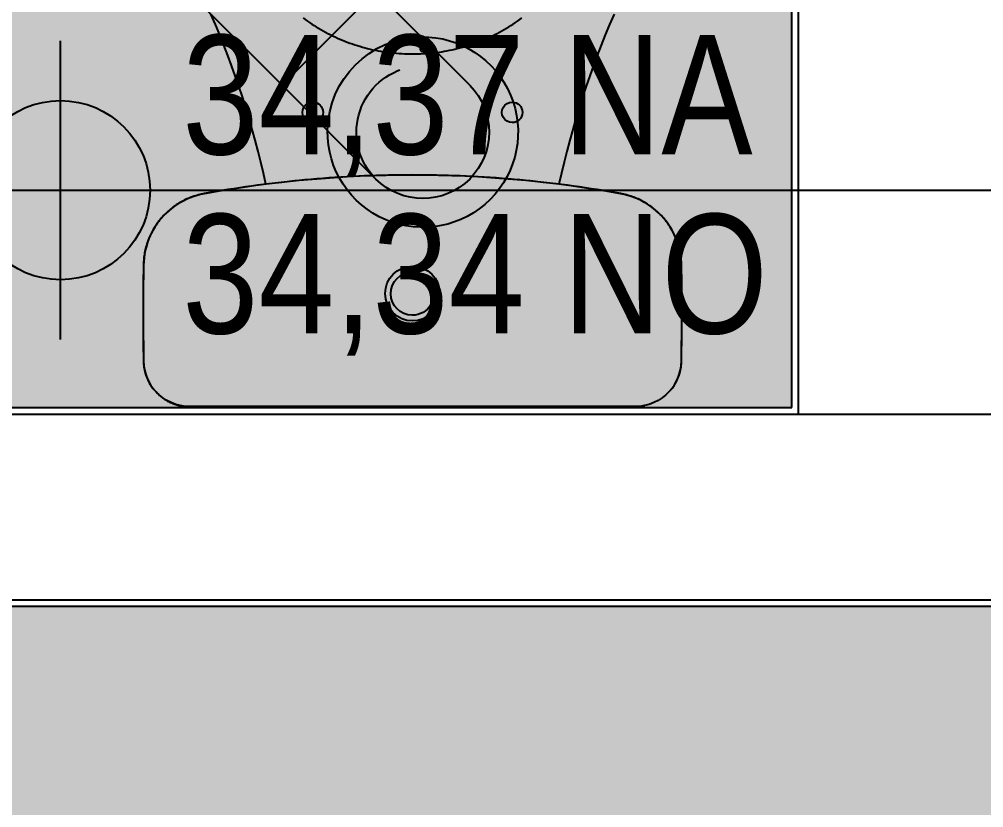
# Model space of a CAD drawing. Header units: metres. Extents: x -41 to 570, y -54 to 184.
# Drawn here: x -8.488 to -7.762, y -2.607 to -2.012 of the extents above; entities that cross this region are included whole.
import ezdxf

# ---------------------------------------------------------------- set-up
doc = ezdxf.new("R2010")
doc.units = ezdxf.units.M
for name, pattern in [('DASHEDX2', [1.5, 1, -0.5]), ('PUC$0$DASHEDX2', [1.5, 1, -0.5]), ('PUC$0$HIDDEN2', [0.1875, 0.125, -0.0625])]:
    doc.linetypes.add(name, pattern=pattern)
for name, color, linetype in [('1', 232, 'DASHEDX2'), ('ARQ-DIM', 2, 'Continuous'), ('ARQ-SIM', 1, 'Continuous'), ('PUC$0$ARQ-ALV ACAB', 4, 'Continuous'), ('PUC$0$ARQ-ALV OSSO', 5, 'Continuous'), ('PUC$0$ARQ-HID', 7, 'Continuous'), ('PUC$0$ARQ-PRJ', 7, 'PUC$0$DASHEDX2')]:
    doc.layers.add(name, color=color, linetype=linetype)
doc.layers.add('PUC$0$ARQ-FORRO', color=9, linetype='Continuous', lineweight=5)
doc.styles.add('Adesa', font='ARIALN.TTF')
doc.dimstyles.new('ADESA 1-0050', dxfattribs={"dimtxt": 0.1, "dimasz": 0.1, "dimexe": 0.05, "dimexo": 0.05, "dimgap": 0.03, "dimtad": 1, "dimdec": 1, "dimlfac": 100, "dimzin": 12, "dimtxsty": 'Adesa', "dimblk": 'DOTSMALL', "dimcen": 1, "dimdle": 0.05, "dimclrd": 1, "dimclre": 1, "dimclrt": 256, "dimazin": 3, "dimtm": 1e-09, "dimtfac": 1, "dimtdec": 1, "dimtmove": 1, "dimatfit": 0, "dimldrblk": 'DOTSMALL', "dimfxl": 0.8, "dimtvp": 2, "dimtolj": 1, "dimtzin": 0, "dimarcsym": 0})

# ---------------------------------------------------------------- blocks, each defined once
blk = doc.blocks.new('PUC$0$ARQ-HID-BACIA CX')
blk.add_line((-7.45170828012e-05, -0.1749999984823489), (-7.45170828012e-05, 0.1750000015175601))
for points in [[(-0.0137202555917568, -0.1956802333458825), (-0.0142288507855994, -0.1960484668240099), (-0.0147397083576593, -0.1964133067347404), (-0.0152551535300134, -0.1967714066437054), (-0.0157773858370405, -0.1971194829602893), (-0.0163071594048177, -0.1974562002528444), (-0.0168437201072749, -0.1977822655145758), (-0.0173862509744964, -0.1980984328715465), (-0.0179339978803981, -0.198405299340294), (-0.0184868351373098, -0.1987027078111794), (-0.0190448255890701, -0.1989903283540286), (-0.0196079063918333, -0.1992678467496773), (-0.0201759518579294, -0.1995350901775339), (-0.0207487734558356, -0.1997920115047975), (-0.0213261198101833, -0.2000386264423071), (-0.0219077395456324, -0.2002748721463092), (-0.0224935698183302, -0.2005006700619845), (-0.0230832335652451, -0.2007159573454658), (-0.0236767307863701, -0.2009205925981234), (-0.024273810106358, -0.2011145601090618), (-0.0248742829936859, -0.2012977813234045), (-0.0254778980729853, -0.2014702562411514), (-0.0260845296565933, -0.2016319220184926), (-0.0266939892129798, -0.2017826529677507), (-0.0273060253667907, -0.201922339112258), (-0.0279204495865031, -0.2020508547642237), (-0.0285371361844398, -0.2021682784784673), (-0.0291557709414079, -0.2022748459194474), (-0.0297762910135617, -0.2023708084625184), (-0.0303983193378699, -0.2024562132405379), (-0.0310218559143252, -0.2025301647288131), (-0.0316465865237348, -0.2025915474490887), (-0.0322723226345687, -0.2026393401891084), (-0.0328989385591712, -0.2026750512009983), (-0.0335261200783208, -0.202702608224655), (-0.034153593748627, -0.2027259952173779, -0.008779933953385999), (-0.1067934940279755, -0.2027746307307723), (-0.107935425692439, -0.2027090968510663), (-0.1090769840386656, -0.2026390102589914), (-0.1102174740396293, -0.2025600783964307), (-0.1113562672569159, -0.2024678707727787), (-0.1124927980959782, -0.2023579883192781), (-0.1136265638061005, -0.2022259691232477), (-0.1147569359488827, -0.202067461248788), (-0.1158834746174548, -0.2018800294972323), (-0.1170056142172484, -0.2016646950808365), (-0.1181230405290776, -0.2014227305874385), (-0.1192351879583811, -0.201155487159582), (-0.1203416794421201, -0.2008642373849909), (-0.1214420122295792, -0.2005503009843039), (-0.1225357464138739, -0.2002149348342925), (-0.1236224420881413, -0.1998586102638171), (-0.1247015965016587, -0.1994811858741343), (-0.1257728325913803, -0.1990825045557756), (-0.1268356476066046, -0.1986624249099975), (-0.1278895387966017, -0.1982207898272179), (-0.1289340662545015, -0.1977574421979113), (-0.1299688529172585, -0.1972723034672015), (-0.1309933960341638, -0.1967655935885375), (-0.1320073185421791, -0.1962376267811407), (-0.1330101176905885, -0.1956887329751851), (-0.134001479260192, -0.1951192421007874), (-0.1349809005002669, -0.1945294840881217), (-0.1359480671916273, -0.1939197731563524), (-0.1369024765835434, -0.1932904235247577), (-0.13784378303491, -0.1926416865686349), (-0.1387715466388428, -0.1919738450852435), (-0.1396854217542227, -0.1912871504499947), (-0.1405849998960988, -0.1905818540382427), (-0.141469841157587, -0.1898582543581995), (-0.1423396313194871, -0.1891165870742668), (-0.1431939304749363, -0.1883571506946566), (-0.1440324872485661, -0.1875803379934666), (-0.1448549874211764, -0.1867864631897476), (-0.1456610539297287, -0.185975887635692), (-0.1464504353988758, -0.185148972683379), (-0.147222754765572, -0.184306063973878), (-0.1479777292325366, -0.1834475228592112), (-0.1487150131586574, -0.1825736949806185), (-0.1494341666370573, -0.181684941690122), (-0.1501348754485363, -0.1807816400507534), (-0.1508166996862172, -0.1798641357036388), (-0.1514792937089808, -0.1789328057118098), (-0.1521222490318692, -0.1779879957163928), (-0.1527453457014474, -0.1770300984913717), (-0.1533485522957889, -0.1760595853655502), (-0.1539319945025852, -0.1750769433786843), (-0.1544957351656677, -0.174082628148625), (-0.1550398685507943, -0.1730771267151283), (-0.15556448892373, -0.172060941828903), (-0.1560696591283062, -0.1710345133967905), (-0.1565547821480564, -0.1699982341928319), (-0.1570185696842614, -0.1689523084595237), (-0.1574596391724583, -0.167897003283116), (-0.1578766394700821, -0.1668325229061622), (-0.1582682194345963, -0.1657591029930074), (-0.1586329650796046, -0.1646769634971008), (-0.1589699965913454, -0.1635864186376636), (-0.1592817020357344, -0.1624883953612937), (-0.1595723233719397, -0.1613841348338667), (-0.1598460711372098, -0.1602748939321543), (-0.1601071558688076, -0.159161898111023), (-0.1603597881039747, -0.1580464042473011), (-0.160608209801893, -0.1569296692177033), (-0.1613837656263257, -0.1524892806215519), (-0.1621511517516154, -0.1480475251719042), (-0.1629020727909278, -0.1436030360152074), (-0.1636286104204814, -0.1391545248527848), (-0.1643276852921289, -0.1347015203558897), (-0.1650013084087405, -0.1302445331305932), (-0.1656516478827825, -0.1257840580722416), (-0.166280400497925, -0.1213205193766669), (-0.1668874405664837, -0.1168540191651743), (-0.1674721396500729, -0.1123845652932403), (-0.168033932154124, -0.1079121734718171), (-0.1685725981252091, -0.1034369144001346), (-0.1690882318290789, -0.0989589294769928), (-0.1695810217972564, -0.0944783679563841), (-0.1700510308735872, -0.089995371236995), (-0.1704982904799763, -0.0855100492955501), (-0.1709226749287609, -0.081022512108774), (-0.1713241527980074, -0.0765328696533345), (-0.1717027240877229, -0.0720412319060131), (-0.1720584202198268, -0.0675477166989538), (-0.1723912726162382, -0.0630524536476571), (-0.1727013126988766, -0.058555552728734), (-0.1729883833581454, -0.0540571317744991), (-0.1732523274844411, -0.0495573046893299), (-0.1734929879681673, -0.0450561932331368), (-0.173710584762766, -0.0405539113105249), (-0.1739056520408653, -0.0360505728258147), (-0.1740788496627843, -0.0315462995389737), (-0.1742302718942881, -0.0270412073183763), (-0.1743581276859416, -0.0225354120322834), (-0.1744602489252855, -0.0180290315129526), (-0.1745345617656042, -0.0135221835925847), (-0.1745841141331255, -0.0090149841394975), (-0.174617044305073, -0.0045075504948784), (-0.1746416162463547, -3.4113725e-09), (-0.174617044305073, 0.0045075475490819), (-0.1745841141331255, 0.0090149811936442), (-0.1745345617656042, 0.0135221806467882), (-0.1744602489252855, 0.0180290295490693), (-0.1743581276859416, 0.0225354100684001), (-0.1742302718942881, 0.0270412033906098), (-0.1740788496627843, 0.0315462975750904), (-0.1739056520408653, 0.0360505688980482), (-0.173710584762766, 0.0405539073827583), (-0.1734929879681673, 0.0450561893054271), (-0.1732523274844411, 0.0495573046893299), (-0.1729883833581454, 0.0540571278467326), (-0.1727013126988766, 0.0585555488010243), (-0.1723912726162382, 0.0630524536476571), (-0.1720584202198268, 0.0675477166989538), (-0.1717027240877229, 0.0720412240505368), (-0.1713241527980074, 0.0765328617978582), (-0.1709226749287609, 0.081022512108774), (-0.1704982904799763, 0.0855100492955501), (-0.1700510308735872, 0.089995371236995), (-0.1695810217972564, 0.0944783679563841), (-0.1690882318290789, 0.0989589294769928), (-0.1685725981252091, 0.1034369065446583), (-0.168033932154124, 0.1079121734717603), (-0.1674721396500729, 0.1123845652932403), (-0.1668874405664837, 0.1168540191651743), (-0.166280400497925, 0.1213205193766669), (-0.1656516478827825, 0.1257840502167653), (-0.1650013084087405, 0.1302445331305932), (-0.1643276852921289, 0.1347015203558897), (-0.1636286104204814, 0.1391545091418322), (-0.1629020727909278, 0.1436030360152074), (-0.1621511517516154, 0.1480475251719042), (-0.1613837656263257, 0.1524892806215519), (-0.1606082225746093, 0.1569295960884176), (-0.1603597881039747, 0.1580464042472442), (-0.1601071558688076, 0.1591618824000704), (-0.1598460711372098, 0.1602748782212018), (-0.1595723233719397, 0.1613841348338667), (-0.1592817020357344, 0.1624883953612937), (-0.1589699965913454, 0.1635864186376636), (-0.1586329650796046, 0.1646769634971008), (-0.1582682194345963, 0.1657591029930074), (-0.1578766394700821, 0.1668325229061622), (-0.1574596391724583, 0.167897003283116), (-0.1570185696842614, 0.1689523084595237), (-0.1565547821480564, 0.1699982184818793), (-0.1560696591283062, 0.1710345133967905), (-0.15556448892373, 0.172060941828903), (-0.1550398685507943, 0.1730771267151283), (-0.1544957351656677, 0.174082628148625), (-0.1539319945025852, 0.1750769276677317), (-0.1533485522957889, 0.1760595853655502), (-0.1527453457014474, 0.1770300984913717), (-0.1521222490318692, 0.1779879800054402), (-0.1514792937089808, 0.1789327900008573), (-0.1508166996862172, 0.1798641357036388), (-0.1501348754485363, 0.1807816400507534), (-0.1494341666370573, 0.181684941690122), (-0.1487150131586574, 0.1825736792696659), (-0.1479777292325366, 0.1834475071482586), (-0.147222754765572, 0.184306063973878), (-0.1464504353988758, 0.185148972683379), (-0.1456610539297287, 0.185975887635692), (-0.1448549874211764, 0.1867864631897476), (-0.1440324872485661, 0.1875803379934666), (-0.1431939304749363, 0.1883571506946566), (-0.1423396313194871, 0.1891165713632574), (-0.141469841157587, 0.1898582543581995), (-0.1405849998960988, 0.1905818540382427), (-0.1396854217542227, 0.1912871347390421), (-0.1387715466388428, 0.191973829374291), (-0.13784378303491, 0.1926416865686349), (-0.1369024765835434, 0.1932904078138051), (-0.1359480671916273, 0.1939197731563524), (-0.1349809005002669, 0.1945294840881217), (-0.134001479260192, 0.1951192421007874), (-0.1330101176905885, 0.1956887329751851), (-0.1320073185421791, 0.1962376267811407), (-0.1309933960341638, 0.1967655935885375), (-0.1299688529172585, 0.1972723034672015), (-0.1289340662545015, 0.1977574421979113), (-0.1278895387966017, 0.1982207898272179), (-0.1268356476066046, 0.1986624249099975), (-0.1257728325913803, 0.1990825045557756), (-0.1247015965016587, 0.1994811858741343), (-0.1236224420881413, 0.1998586102637603), (-0.1225357464138739, 0.2002149348342925), (-0.1214420122295792, 0.2005503009843039), (-0.1203416794421201, 0.2008642373849909), (-0.1192351879583811, 0.201155487159582), (-0.1181230405290776, 0.2014227305874385), (-0.1170056142172484, 0.2016646950808365), (-0.1158834746174548, 0.2018800294972323), (-0.1147569359488827, 0.2020674455378355), (-0.1136265638061005, 0.2022259691232477), (-0.1124927980959782, 0.2023579726082687), (-0.1113562672569159, 0.2024678707727787), (-0.1102174740396293, 0.2025600783964307), (-0.1090769840386656, 0.2026389945479821), (-0.107935425692439, 0.2027090811401138), (-0.1067935433552307, 0.2027746770304191, -0.0087799301671618), (-0.0341536743944744, 0.2027260438204337), (-0.0335261200783208, 0.202702608224655), (-0.0328989385591712, 0.2026750512009414), (-0.0322723226345687, 0.2026393401891084), (-0.0316465865237348, 0.2025915317381361), (-0.0310218559143252, 0.2025301647287563), (-0.0303983193378699, 0.2024562132405379), (-0.0297762910135617, 0.2023708084625184), (-0.0291557709414079, 0.2022748459194474), (-0.0285371361844398, 0.2021682784784673), (-0.0279204495865031, 0.2020508547642237), (-0.0273060253667907, 0.2019223391122011), (-0.0266939892129798, 0.2017826529677507), (-0.0260845296565933, 0.20163190630754), (-0.0254778980729853, 0.2014702562411514), (-0.0248742829936859, 0.2012977813234045), (-0.024273810106358, 0.2011145443981093), (-0.0236767307863701, 0.2009205925981234), (-0.0230832335652451, 0.2007159416345132), (-0.0224935698183302, 0.2005006700619845), (-0.0219077395456324, 0.2002748721463092), (-0.0213261198101833, 0.2000386107313545), (-0.0207487734558356, 0.1997920115047975), (-0.0201759518579294, 0.1995350901775339), (-0.0196079063918333, 0.1992678467496773), (-0.0190448255890701, 0.1989903283540286), (-0.0184868351373098, 0.1987027078111794), (-0.0179339978803981, 0.198405299340294), (-0.0173862509744964, 0.1980984328715465), (-0.0168437201072749, 0.1977822655145758), (-0.0163071594048177, 0.1974562002527875), (-0.0157773858370405, 0.19711946724928), (-0.0152551535300134, 0.1967714066437054), (-0.0147397083576593, 0.1964133067347404), (-0.0142288507855994, 0.1960484511130005), (-0.0137202555917568, 0.1956802333458825)], [(-0.013082536801214, 0.1950046918345549, 0.0188278744993078), (-0.0134992207879918, 0.1954443008834516)], [(-0.0132767666157392, -0.1950941359868636), (-0.0132802858707564, -0.19510038894893), (-0.0132776464294935, -0.1950958484814862), (-0.0132682826973962, -0.1950858563110103), (-0.0132398144380588, -0.1950565396598165), (-0.0132217154122572, -0.1950384249230694), (-0.0131576775397093, -0.1949757696150129), (-0.0131080309064302, -0.1949282439613), (-0.0129941578690875, -0.1948212366134214), (-0.0128632541512133, -0.1947002622221987), (-0.0127916750179154, -0.1946347003865583), (-0.0126367649533137, -0.1944937102324218), (-0.0124667723672118, -0.1943398056692729), (-0.0115545802915804, -0.1935180968035013, 0.2124883216887772), (-7.45170828012e-05, -0.1677243854491337), (-7.45170828012e-05, 0.1677243884843449, 0.212488321686947), (-0.0115545825464523, 0.1935180988348577), (-0.0124667723672118, 0.1943398056692729), (-0.0126367649533137, 0.1944937102324218), (-0.0127916750179154, 0.1946347003865583), (-0.0128632541512133, 0.1947002465112462), (-0.0129941578690875, 0.1948212366134214), (-0.0131080309064302, 0.1949282439613), (-0.0131576775397093, 0.1949757696150129), (-0.0132217154122572, 0.1950384249230694), (-0.0132398144380588, 0.1950565396598165), (-0.0132682826973962, 0.1950858563110103), (-0.0132776464294935, 0.1950958484814862), (-0.0132818522589489, 0.1951004774583964)], [(-0.0123079572033902, 0.1941967358594354, 0.0029194437955727), (-0.0115469047482364, 0.1935283422932628)], [(-0.1676498934503598, 0.1103951021522391), (-0.1677623839232396, 0.1104196583825399), (-0.1760184619280238, 0.1122755312315178), (-0.1842032435967979, 0.1142211058060809), (-0.1924767293451523, 0.1162955181072505), (-0.2008030981845295, 0.118493457830624), (-0.2090277228476012, 0.1207741471797874), (-0.2171457015148874, 0.1231331713749739), (-0.2253247329723322, 0.1256196664433276), (-0.2335057754326471, 0.1282185498633055), (-0.2414812242717303, 0.1308613846936453), (-0.2493140804387721, 0.1335638897496381), (-0.2570675962583238, 0.1363453580900398), (-0.2647880247963315, 0.1392226004420252), (-0.272512789559272, 0.1422116419846873), (-0.2802612150278207, 0.1453234489679573), (-0.2880405596654469, 0.1485650599019266), (-0.2958436605188481, 0.1519380728980479, 0.0111493915510193)], [(-0.0136111461918418, -0.1954937280775368, 0.0188278894055383), (-0.013194461848336, -0.1950541187065084)]]:
    blk.add_lwpolyline(points, format="xyb")
at = {"ltscale": 0.0004660358492614}
blk.add_lwpolyline([(-0.0132818569667492, -0.1951004832146452), (-0.0133426161158994, -0.1951747890038007, -0.0176645856893424), (-0.0136406000427272, -0.195509997491996, -0.0396309805865751), (-0.0137651118231688, -0.1956207317927294, -0.158215992564214), (-0.0341549059861066, -0.2026515428190407, -0.0087780422914524), (-0.1067920613044819, -0.202700178794629), (-0.1095202216393289, -0.202586865583072), (-0.1122394745785726, -0.2023392137221833), (-0.1149432679332847, -0.2019578930145087), (-0.1176250031002937, -0.2014438932504561), (-0.1202780814764495, -0.2007985341506639), (-0.1228960929901106, -0.2000234653660016), (-0.1254725647258041, -0.1991206193444839), (-0.1280012751433972, -0.1980922427533471), (-0.1304761283904625, -0.1969408179242862), (-0.1328914056775972, -0.1956690628533977), (-0.1352414510592297, -0.1942800254668384), (-0.1375205143240379, -0.1927771778867679), (-0.1397230337922224, -0.1911643378764722), (-0.1418434477839696, -0.1894456059964398), (-0.143876571682533, -0.18762527133876), (-0.1458175665122425, -0.1857077486831429), (-0.1476619703604953, -0.1836975627860227), (-0.1494060754407585, -0.1815989870285364), (-0.1510458283253726, -0.1794170803397321), (-0.1525762957729384, -0.1771583470570306), (-0.1539935814653859, -0.1748281917506063), (-0.1552950773833857, -0.1724312805756369), (-0.156477735600717, -0.1699738350721134), (-0.1575387909884256, -0.1674622496008453), (-0.15847572979294, -0.164902305794925), (-0.1592864153237059, -0.1622993768027925), (-0.159969213640899, -0.1596578302711862), (-0.160534935459836, -0.1569164776967966, -0.0446233944362827), (-0.1745671777183588, 7.79359368e-08, -0.0446233944355422), (-0.160534939202698, 0.1569164538238681), (-0.159969213640899, 0.1596578302711862), (-0.1592864153237059, 0.1622993610918399), (-0.15847572979294, 0.164902305794925), (-0.1575387909884256, 0.1674622496007885), (-0.156477735600717, 0.1699738350721134), (-0.1552950773833857, 0.1724312805756369), (-0.1539935814653859, 0.1748281917506063), (-0.1525762957729384, 0.1771583470570306), (-0.1510458283253726, 0.1794170803397321), (-0.1494060754407585, 0.1815989870285364), (-0.1476619703604953, 0.1836975470750701), (-0.1458175665122425, 0.1857077486831429), (-0.143876571682533, 0.18762527133876), (-0.1418434477839696, 0.1894456059964398), (-0.1397230337922224, 0.1911643378764722), (-0.1375205143240379, 0.1927771778867679), (-0.1352414510592297, 0.1942800254668384), (-0.1328914056775972, 0.1956690471424451), (-0.1304761283904625, 0.1969408179242862), (-0.1280012751433972, 0.1980922427533471), (-0.1254725647258041, 0.1991206193444839), (-0.1228960929901106, 0.200023449655049), (-0.1202780814764495, 0.2007985341506639), (-0.1176250031002937, 0.2014438932504561), (-0.1149432679332847, 0.2019578930144519), (-0.1122394745785726, 0.2023392137221833), (-0.1095202216393289, 0.202586865583072), (-0.1067921106405052, 0.2027002250943326, -0.0087780226713145), (-0.0341551176481261, 0.2026515938098612, -0.1582159968596879), (-0.0137651091525939, 0.1956207348514169, -0.0396308164159575), (-0.0136405458781539, 0.195509967155516, -0.0176646005947514), (-0.0133426162285204, 0.1951747734289313), (-0.0132818522589489, 0.1951004774583964)], format="xyb", dxfattribs=at)
at = {"ltscale": 0.0031101841784222}
for points in [[(-0.1067811728906065, 0.2020573591015875), (-0.1067919820310195, 0.2026977378270374)], [(-0.1067811728906065, -0.2020573591015875), (-0.1067919820310195, -0.2026977378270942)]]:
    blk.add_lwpolyline(points, dxfattribs=at)
at = {"ltscale": 0.0015604094661449}
blk.add_lwpolyline([(-0.0131008667087187, 0.1950782522064003), (-0.0133467118092128, 0.1952851655482561)], dxfattribs=at)
for points in [[(-0.0132818522589489, 0.1951004774583964), (-0.0132767666157392, 0.1950941359868636)], [(-0.011471137416514, 0.1936251298144214), (-0.0108669567426532, 0.193052103974054), (-0.010267929263641, 0.1924740506264868), (-0.0096792710181646, 0.1918859422646335), (-0.0091060095133813, 0.1912828770689145), (-0.0085502185960067, 0.1906632525214888), (-0.0080110812961323, 0.1900287025621026), (-0.0074875292684666, 0.1893810496622166), (-0.0069789969184697, 0.1887217706519948), (-0.0064856727776572, 0.1880511954616111), (-0.0060083738159378, 0.1873692926691035), (-0.0055475399401885, 0.1866760936964908), (-0.0051036110572937, 0.1859718499190137), (-0.0046768385426077, 0.1852570483765419), (-0.0042672852399761, 0.1845322232415754), (-0.0038751396809076, 0.1837978615540408), (-0.003500590396925, 0.1830543717987609), (-0.0031440144510668, 0.1823021467497199), (-0.0028054746871717, 0.1815416106029772), (-0.0024853481682783, 0.1807731718433558), (-0.0021835720505408, 0.1799972860887635), (-0.0019004605531734, 0.1792143932460988), (-0.0016360765200005, 0.1784249646440514), (-0.0013906713263836, 0.1776294401895768), (-0.0011645591915226, 0.1768282755005259), (-0.0009579286469332, 0.1760219261946929), (-0.0007708425364612, 0.1752108478899288), (-0.0006027352655451, 0.1743955276259896), (-0.0004533554588306, 0.1735764053097739), (-0.0003225145847949, 0.1727539679809809), (-0.0002119722709466, 0.1719286712575183), (-0.0001236138324785, 0.1711010021790855), (-5.92617407378e-05, 0.1702714320745429), (-1.62765544545e-05, 0.1694404322725802), (1.22545487216e-05, 0.1686084898130673), (3.35586103475e-05, 0.1677760603138552)], [(-0.2958435784301727, -0.1519379896428461), (-0.2880405596654469, -0.1485650127690121), (-0.2802612150278207, -0.1453234018350997), (-0.272512789559272, -0.1422115948517728), (-0.2647880247963315, -0.1392225533091675), (-0.2570675962583238, -0.1363453109571822), (-0.2493140804387721, -0.1335638426167236), (-0.2414812242717303, -0.1308613375607308), (-0.2335057754326471, -0.1282185027304479), (-0.2253247329723322, -0.1256196193104699), (-0.2171457015148874, -0.1231331242421163), (-0.2090277228476012, -0.1207741000468729), (-0.2008030981845295, -0.1184934106977096), (-0.1924767293451523, -0.116295470974336), (-0.1842032435967979, -0.1142210586731664), (-0.1760184619280238, -0.1122754840986602), (-0.1677623839232396, -0.1104196112496822), (-0.1676498934503598, -0.1103950550193815)], [(0, 0.1677243869667393), (0, -0.1677243869667393)], [(-0.2929875638744761, 0.0825184154445253), (-0.2918080164272112, 0.0808938393471692), (-0.290652098263628, 0.0792523896788851), (-0.2895200293371758, 0.0775943728034179), (-0.2884120610232088, 0.0759201343617804), (-0.2873284132751621, 0.0742300592726508), (-0.2862692746245585, 0.0725245010324613), (-0.2852348021809945, 0.0708038367044139), (-0.2842252473198314, 0.0690684433513695), (-0.2832407357287465, 0.0673186744701013), (-0.2822815187831011, 0.0655549071235271), (-0.2813477535924846, 0.0637775065914923), (-0.280439628688427, 0.0619868381538424), (-0.2795574268682017, 0.0601832553071233), (-0.278701368085251, 0.0583671233311804), (-0.2778717037149221, 0.056538799650383), (-0.2770686537106641, 0.0546986416890434), (-0.2762925322916772, 0.0528470225824833), (-0.2755435594113891, 0.0509843036827249), (-0.2748219864451684, 0.0491108620527996), (-0.2741280333464502, 0.0472270786835623), (-0.2734616058494694, 0.0453334131205736), (-0.2728225782665561, 0.0434303327648138), (-0.2722107620661802, 0.0415183050174335), (-0.2716259372949139, 0.039597773712984), (-0.2710679154212414, 0.0376691787583639), (-0.2705365393355521, 0.0357329522049952), (-0.2700315890844109, 0.0337895064655243), (-0.2695529075582144, 0.0318392402056418), (-0.2691011231953766, 0.0298824362224934), (-0.2686773986069113, 0.0279193125057589), (-0.2682829906696114, 0.0259501263223854), (-0.2679191562602838, 0.0239751820722347), (-0.2675871836776267, 0.0219948234324932), (-0.2672882983765135, 0.0200094431772016), (-0.267023851499502, 0.0180194890686778), (-0.2667950685014588, 0.0160254658215706), (-0.2666012581001524, 0.0140280431155304), (-0.2664383982898428, 0.0120280408662268), (-0.2663020271579199, 0.0100261248256572), (-0.2661877142137001, 0.0080227437380529), (-0.2660910603884048, 0.0060182304793841), (-0.2660076037694239, 0.0040128614644175), (-0.2659330081318245, 0.0020067972394315), (-0.2658627801410773, 2.2350747e-08), (-0.2659330081318245, -0.0020067501065739), (-0.2660076037694239, -0.0040128143315599), (-0.2660910603884048, -0.0060181833465265), (-0.2661877142137001, -0.0080226966051953), (-0.2663020271579199, -0.0100260776927996), (-0.2664383982898428, -0.0120279937333692), (-0.2666012581001524, -0.0140279959826728), (-0.2667950685014588, -0.016025418688713), (-0.267023851499502, -0.0180194419358202), (-0.2672882983765135, -0.0200093960442871), (-0.2675871836776267, -0.0219947762995787), (-0.2679191562602838, -0.0239751349393203), (-0.2682829906696114, -0.0259500791895278), (-0.2686773986069113, -0.0279192653729012), (-0.2691011231953766, -0.0298823890896358), (-0.2695529075582144, -0.0318391930727273), (-0.2700315890844109, -0.0337894593326667), (-0.2705365393355521, -0.0357329050721376), (-0.2710679154212414, -0.0376691316255062), (-0.2716259372949139, -0.0395977265801264), (-0.2722107620661802, -0.0415182578845759), (-0.2728225782665561, -0.0434302856319562), (-0.2734616058494694, -0.04533336598771599), (-0.2741280333464502, -0.0472270315507046), (-0.2748219864451684, -0.049110814919942), (-0.2755435594113891, -0.0509842565498104), (-0.2762925322916772, -0.0528469754495689), (-0.2770686537106641, -0.0546985945561858), (-0.2778717037149221, -0.0565387525175254), (-0.278701368085251, -0.0583670761983228), (-0.2795574268682017, -0.0601832081742657), (-0.280439628688427, -0.06198679102092799), (-0.2813477535924846, -0.0637774594585778), (-0.2822815187831011, -0.0655548599906126), (-0.2832407357287465, -0.0673186273371869), (-0.2842252473198314, -0.0690683962185119), (-0.2852348021809945, -0.0708037895714995), (-0.2862692746245585, -0.0725244538996037), (-0.2873284132751621, -0.0742300121397364), (-0.2884120610232088, -0.0759200872289228), (-0.2895200293371758, -0.0775943256705034), (-0.290652098263628, -0.0792523425460274), (-0.2918080164272112, -0.0808937922143116), (-0.2929875638744761, -0.0825183683116677)], [(-0.011462653498171, -0.193618484078371), (-0.011620894286267, -0.1937557193130885), (-0.0117012715571079, -0.1938259630148025), (-0.0118633458194211, -0.1939684142882072), (-0.0123402048742634, -0.1943893423258203), (-0.0126358222957208, -0.1946512754492176), (-0.0128367340509001, -0.1948311188072296), (-0.0128986980767394, -0.1948872383559603), (-0.0129565772530072, -0.1949402628456198), (-0.0130082348891563, -0.194988731156883), (-0.0130538595167025, -0.1950327375555787), (-0.0130964047961086, -0.1950744501541237)]]:
    blk.add_lwpolyline(points)
at = {"ltscale": 0.0017895507812504}
for points in [[(-0.0004455628227191, 0.1677243869667393), (-7.70465473394e-05, 0.1677243869667393)], [(-0.0004455628227191, -0.1677243869667393), (-7.70465473394e-05, -0.1677243869667393)]]:
    blk.add_lwpolyline(points, dxfattribs=at)
for points in [[(-0.2141080816842518, 0.0751632667241609, 1), (-0.2295525837029615, 0.0751632667241609, 1)], [(-0.0646509142019056, -1.5564012e-09, 1), (-0.1058362529184649, -1.5564012e-09, 1)], [(-0.0688760498822774, 0.0001387356313955, 1), (-0.1014261049743226, 0.0001387356313955, 1)], [(-0.2141080816842518, -0.0751632195913032, 1), (-0.2295525837029615, -0.0751632195913032, 1)]]:
    blk.add_lwpolyline(points, format="xyb", close=True)
at = {"ltscale": 0.0033922924509014}
blk.add_lwpolyline([(-0.1598449399481012, -0.1567920569199543), (-0.1605324201313465, -0.1569160006825712)], dxfattribs=at)
at = {"ltscale": 0.0027545898441712}
blk.add_lwpolyline([(-0.0341653047708306, -0.2020819467538502), (-0.0341549983811405, -0.2026490966952394)], dxfattribs=at)
blk = doc.blocks.new('PUC$0$pl apto tipo 3 puc')
at = {"layer": 'PUC$0$ARQ-FORRO'}
h = blk.add_hatch(color=256, dxfattribs=at)
h.dxf.hatch_style = 1
h.paths.add_polyline_path([(-9.254032021400345, -1.043804510257637), (-7.915182038927774, -1.043805014100646), (-7.915181922208099, -2.303823824212036), (-9.254031781884652, -2.303823824212036)])
at = {"layer": 'PUC$0$ARQ-ALV ACAB'}
for points, elevation in [([(-7.915182189331413, -2.303828292240179), (-7.915182038927774, -1.043805014100646), (-8.554031991046454, -1.043804469503569), (-8.554032106969741, -0.8938043824419802), (-8.479962491022752, -0.8938052667123563), (-8.479962491022752, -0.8481947880296262), (-8.329962496037124, -0.8481947880296262), (-8.329962450296362, -0.8938046226526933), (-7.715182112952269, -0.8938045847839206), (-7.715181946359032, -1.053804485514264), (-7.755182070523731, -1.053804526878015), (-7.755191721763295, -2.293829364224231)], 4.318356323902826e-06), ([(-5.548965073083528, -2.453819356177433), (-11.69724613756114, -2.453843797776158), (-11.69724613756114, -2.055036599106088), (-11.96724613756116, -2.055035669780953), (-11.96724613756116, -1.905035680910662), (-11.54724613756105, -1.90503566421184), (-11.54724613756105, -2.303843797776181), (-9.614031985331701, -2.303843793192532)], 4.318356323902826e-06), ([(-9.254032021400345, -2.303819356180511), (-7.915182189331413, -2.303828292240179)], 1.295506897170848e-05)]:
    blk.add_lwpolyline(points, dxfattribs=dict(at, elevation=elevation))
at = {"layer": 'PUC$0$ARQ-ALV OSSO'}
for points, elevation in [([(-7.910182189962596, -2.308825828158636), (-7.910182038296282, -1.038805022519034), (-8.549032026547652, -1.038804477921987), (-8.549032135225675, -0.8988044779219534), (-8.474962148774551, -0.8988053621987581)], 4.318356323902826e-06), ([(-9.259031082154706, -2.308819356180412), (-5.559008710427472, -2.308843797779137)], 1.295506897170848e-05), ([(-9.25724969210978, -2.448819356177433), (-5.384966179921093, -2.448843797776159)], 1.295506897170848e-05)]:
    blk.add_lwpolyline(points, dxfattribs=dict(at, elevation=elevation))
at = {"layer": 'PUC$0$ARQ-FORRO', "elevation": 4.318356323902826e-06}
blk.add_lwpolyline([(-9.254032021400345, -1.043804510257637), (-7.915182038927774, -1.043805014100646), (-7.915181922208099, -2.303823824212036), (-9.254031781884652, -2.303823824212036)], close=True, dxfattribs=at)
at = {"layer": 'PUC$0$ARQ-HID', "lineweight": -2, "extrusion": (0, 0, -1), "zscale": -1, "rotation": 269.9999377319893}
blk.add_blockref('PUC$0$ARQ-HID-BACIA CX', (8.201077496224471, -2.303149372398041, -8.636712647805652e-06), dxfattribs=at)
blk = doc.blocks.new('PUC$0$forro area comum')
at = {"layer": 'PUC$0$ARQ-FORRO'}
h = blk.add_hatch(color=256, dxfattribs=at)
h.dxf.hatch_style = 1
h.paths.add_polyline_path([(11.68820244177718, 2.454999636818978), (11.68820284765782, 2.05622806132993), (14.59822273577365, 2.054662714825245), (14.5981900061808, 2.455030064700213), (22.46060101801233, 2.455040507749809), (22.4605930877257, 2.05622706806376), (25.2950329609576, 2.056032659545406), (25.2950332190424, 2.455229665161291), (26.45623725045959, 2.454646449677419), (26.45628037683529, 3.954864600000015), (5.17003016, 3.959864600000001), (5.096326689760479, 3.958424440495265), (3.824562132071318, 3.959988809351742), (3.825039570835551, 9.240020724650371), (2.320193466877861, 9.240353962963303), (2.320109515405696, 3.954983991609906), (-1.060003724753184, 3.954983991609909), (-1.059989119006447, 4.304896208713335), (-0.3549890622065568, 4.30496049759732), (-0.3550037815530751, 4.55908449535753), (-0.2032194333476723, 4.560644704642472), (-0.2032177760033949, 8.425553129541443), (-4.865035370437809, 8.42555281408378), (-4.865042402612918, 4.964862680389363), (-4.655057410715946, 4.964862304497885), (-4.655012218094813, 4.104928355154752), (-3.944974996540912, 4.104865708328266), (-3.945019423459087, 3.954862955943103), (-11.18628892375347, 3.954861311886195), (-11.18628981058701, 2.454992999366388), (-10.02504159998796, 2.454992999366387), (-10.02504159998796, 2.055750398053976), (-7.126367965407899, 2.055750398053976), (-7.126368371288543, 2.454964376818979)])
at = {"layer": 'PUC$0$ARQ-FORRO', "elevation": -4.318356323902826e-06}
blk.add_lwpolyline([(-7.126368371288543, 2.454964376818979), (11.68820244177718, 2.454999636818978), (11.68820284765782, 2.05622806132993), (14.59822273577365, 2.054662714825245), (14.5981900061808, 2.455030064700213), (22.46060101801233, 2.455040507749809), (22.4605930877257, 2.05622706806376), (25.2950329609576, 2.056032659545406), (25.2950332190424, 2.455229665161291), (26.45623725045959, 2.454646449677419), (26.45628037683529, 3.954864600000015), (5.17003016, 3.959864600000001), (5.096326689760479, 3.958424440495265), (3.824562132071318, 3.959988809351742)], dxfattribs=at)
blk = doc.blocks.new('PUC$0$E3')
for p, q in [((302.2154506489186, -376.0693115407913), (302.3154537791706, -376.0693115407913)), ((302.3154537791707, -376.1693115407914), (302.3154537791707, -376.0693115407913)), ((302.2154506489186, -376.1693115407913), (302.3154537791706, -376.1693115407913))]:
    blk.add_line(p, q)
at = {"linetype": 'PUC$0$HIDDEN2', "ltscale": 0.1}
blk.add_circle((302.2598082644644, -376.074957055497), 0.00201625525210084, dxfattribs=at)
for radius, start, end in [(0.07177868697478991, 44.15718698488058, 315.8497781646666), (0.05000313025210084, 90, 270)]:
    blk.add_arc((302.2154506489186, -376.1193146710434), radius, start, end)
blk.add_arc((302.2154506489186, -376.1193146710434), 0.05000313025210084, 270, 90, dxfattribs=at)
at = {"linetype": 'PUC$0$HIDDEN2', "ltscale": 0.2}
blk.add_arc((302.2154506489186, -376.1193146710434), 0.07177868697478991, 315.8497781646666, 44.15718698488058, dxfattribs=at)
blk = doc.blocks.new('PUC$0$A$Cbb146ebc')
at = {"layer": 'PUC$0$ARQ-PRJ', "ltscale": 50}
blk.add_line((2.900283389037213, 0.2119893101316848, 4.318356323934155e-06), (3.748454262124142, -0.6361826123570609, 1.174655696149011e-09), dxfattribs=at)
at = {"layer": 'PUC$0$ARQ-PRJ', "ltscale": 0.5, "xscale": -1, "rotation": 135.0000000000002}
blk.add_blockref('PUC$0$E3', (-476.8608950989637, -52.01057432838661, 4.318356323899889e-06), dxfattribs=at)
blk = doc.blocks.new('PUC')
at = {"rotation": 180}
blk.add_blockref('PUC$0$pl apto tipo 3 puc', (-0.009043289903322815, 0.001191462223843587, -8.636712647805652e-06), dxfattribs=at)
blk.add_blockref('PUC$0$A$Cbb146ebc', (5.390033089999999, 1.850035260000001))
at = {"layer": 'PUC$0$ARQ-FORRO'}
blk.add_blockref('PUC$0$forro area comum', (0, 0), dxfattribs=at)
blk = doc.blocks.new('NipAcOs')
at = {"layer": 'ARQ-SIM'}
h = blk.add_hatch(color=256, dxfattribs=at)
h.dxf.hatch_style = 1
h.paths.add_polyline_path([(0, 0.1499999999999773, 0.4142135623730951), (-0.1499999999999773, 0), (0, 0)])
h.paths.add_polyline_path([(0.1499999999999773, 0), (0, 0), (0, -0.1499999999999773, 0.4142135623730951)])
for p, q in [((0, -0.25), (0, 0.25)), ((-0.25, 0), (0.1499999999999773, 0)), ((0.1499999999999773, 0), (1.583441196697537, 0))]:
    blk.add_line(p, q, dxfattribs=at)
blk.add_circle((0, 0), 0.15, dxfattribs=at)
at = {"style": 'Adesa'}
for p in [(0.2040091630106531, 0.0600000000000023), (0.2040091630106531, -0.2400000000000091)]:
    blk.add_attdef('000,00', p, '', height=0.2, dxfattribs=at)
blk = doc.blocks.new('_DotSmall')
at = {"color": 0, "linetype": 'ByBlock', "const_width": 0.5}
blk.add_lwpolyline([(-0.0625, 0, 1), (0.0625, 0, 1)], format="xyb", close=True, dxfattribs=at)
blk = doc.blocks.new('*D1578')
at = {"layer": 'ARQ-DIM', "color": 1, "lineweight": -2, "transparency": 16777216}
for p, q in [((-7.761146082043575, -1.980035302936366), (-7.761146082043575, -1.677351387659602)), ((-6.319997338131487, -1.989990556788367), (-6.319997338131487, -1.677351387659602)), ((-7.811146082043575, -1.727351387659602), (-6.269997338131487, -1.727351387659602))]:
    blk.add_line(p, q, dxfattribs=at)
at = {"layer": 'Defpoints', "color": 0, "transparency": 16777216}
for p in [(-6.319997338131487, -1.727351387659602), (-7.761146082043575, -2.030035302936366), (-6.319997338131487, -2.039990556788367)]:
    blk.add_point(p, dxfattribs=at)
at = {"layer": 'ARQ-DIM', "color": 1, "lineweight": -2, "transparency": 16777216, "xscale": 0.1, "yscale": 0.1, "zscale": 0.1, "rotation": 180}
blk.add_blockref('_DotSmall', (-7.761146082043575, -1.727351387659602), dxfattribs=at)
at = {"layer": 'ARQ-DIM', "color": 1, "lineweight": -2, "transparency": 16777216, "xscale": 0.1, "yscale": 0.1, "zscale": 0.1}
blk.add_blockref('_DotSmall', (-6.319997338131487, -1.727351387659602), dxfattribs=at)
at = {"layer": 'ARQ-DIM', "transparency": 16777216, "insert": (-7.040571710087531, -1.64714674918757), "char_height": 0.1, "attachment_point": 5, "style": 'Adesa'}
blk.add_mtext('\\A1;144', dxfattribs=at)
blk = doc.blocks.new('est-lo-08-6sa-r00')
at = {"layer": '1'}
for points in [[(-638.0227999999993, -531.7744869999999), (-417.8168539999996, -439.8682289999999)], [(-759.2712709999992, -582.3774599999997), (-638.0234739999995, -531.7728709999999)]]:
    blk.add_lwpolyline(points, dxfattribs=at)

msp = doc.modelspace()

# ---------------------------------------------------------------- block references
at = {"rotation": 180}
msp.add_blockref('PUC', (0, 0), dxfattribs=at)
at = {"linetype": 'Continuous', "xscale": 0.01, "yscale": 0.01, "zscale": 0.01, "rotation": 337.346050855639}
msp.add_blockref('est-lo-08-6sa-r00', (0, 0), dxfattribs=at)
at = {"layer": 'ARQ-SIM'}
ref = msp.add_blockref('NipAcOs', (-8.45733391588419, -2.141129258109743), dxfattribs=dict(at, xscale=0.45, yscale=0.45, zscale=0.45))
ref.add_attrib('000,00', '34,34 NO', (-8.36552979252883, -2.249129258109747), dxfattribs={"layer": '0', "color": 2, "height": 0.09, "style": 'Adesa'})
ref.add_attrib('000,00', '34,37 NA', (-8.36552979252883, -2.114129258109756), dxfattribs={"layer": '0', "color": 2, "height": 0.09, "style": 'Adesa'})

# ---------------------------------------------------------------- dimensions: what is measured, and where the dimension line sits
at = {"layer": 'ARQ-DIM'}
dim = msp.add_linear_dim(base=(-6.319997338131487, -1.727351387659602, -4.318356323902826e-06), p1=(-7.761146082043575, -2.030035302936366, -4.318356323902826e-06), p2=(-6.319997338131487, -2.039990556788367, -4.31835632390037e-06), dimstyle='ADESA 1-0050', override={"dimdec": 0}, dxfattribs=at)
dim.commit()
dim.dimension.update_dxf_attribs({"geometry": '*D1578', "text_midpoint": (-7.040571710087531, -1.64714674918757, -4.318356323902826e-06)})

doc.saveas('drawing.dxf')
